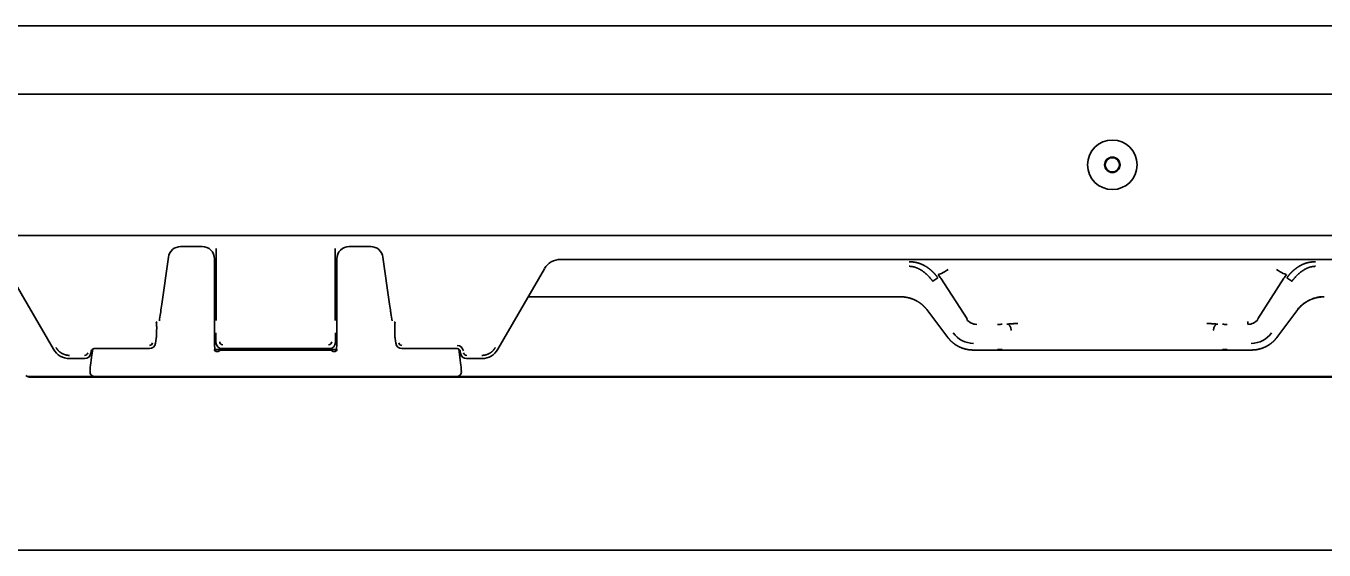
# Model space of a CAD drawing. Header units: inches. Extents: x 90 to 4162, y -443 to 3471.
# Drawn here: x 2450.6 to 2660, y 179.1 to 263.6 of the extents above; entities that cross this region are included whole.
import ezdxf

# ---------------------------------------------------------------- set-up
doc = ezdxf.new("R2010")
doc.units = ezdxf.units.IN
doc.layers.add('1', color=7, linetype='Continuous', true_color=0xffffff)
doc.layers.add('4', color=7, linetype='Continuous', true_color=0xffffff)

msp = doc.modelspace()

# ---------------------------------------------------------------- linework, layer by layer
at = {"layer": '1', "color": 7, "linetype": 'Continuous', "lineweight": 35}
for p, q in [((3000.55, 263.63), (2311.89, 263.63)), ((2947.14, 252.62), (2311.89, 252.62)), ((2365.17, 229.81), (2947.21, 229.81)), ((2473.59, 226.31), (2472.52, 218.72)), ((2479.02, 228.03), (2475.57, 228.03)), ((2506.22, 228.03), (2502.76, 228.03)), ((2509.26, 218.72), (2508.19, 226.31)), ((2481.01, 226.04), (2481.01, 224.9)), ((2481.01, 224.9), (2481.01, 223.22)), ((2500.77, 224.9), (2500.77, 226.04)), ((2500.77, 223.22), (2500.77, 224.9)), ((2481.01, 223.22), (2481.01, 218.72)), ((2500.77, 218.72), (2500.77, 223.22)), ((2472.12, 216.04), (2472.16, 216.32)), ((2481.04, 212.41), (2481.04, 216.32)), ((2500.74, 212.41), (2500.74, 216.32)), ((2509.66, 216.04), (2509.62, 216.32)), ((2486.89, 211.56), (2486.89, 211.5)), ((2494.89, 211.5), (2494.89, 211.56)), ((2461.37, 211.5), (2461.18, 210.16)), ((2461.18, 210.16), (2461.18, 210.16)), ((2481.04, 211.43), (2481.23, 211.43)), ((2481.04, 211.37), (2481.04, 211.43)), ((2481.73, 211.42), (2481.87, 211.37)), ((2481.73, 211.14), (2481.87, 211.27)), ((2482.37, 211.36), (2483.39, 211.36)), ((2499.42, 211.3), (2482.37, 211.3)), ((2487.39, 211.36), (2494.39, 211.36)), ((2498.39, 211.36), (2499.42, 211.36)), ((2499.92, 211.37), (2500.05, 211.42)), ((2499.92, 211.27), (2500.05, 211.14)), ((2500.55, 211.43), (2500.74, 211.43)), ((2500.74, 211.37), (2500.74, 211.43)), ((2520.6, 210.16), (2520.42, 211.5)), ((2450.81, 207.06), (2800.98, 207.06)), ((2451.31, 206.93), (2800.48, 206.93)), ((2462.34, 207.06), (2461.68, 207.06)), ((2466.63, 207.06), (2462.34, 207.06)), ((2515.15, 207.06), (2466.63, 207.06)), ((2492.44, 207.06), (2492.44, 207.06)), ((2519.44, 207.06), (2515.15, 207.06)), ((2520.1, 207.06), (2519.44, 207.06)), ((2802.84, 179.06), (2448.94, 179.06))]:
    msp.add_line(p, q, dxfattribs=at)
for radius in [4, 1.25, 1.15]:
    msp.add_circle((2625.89, 241.22), radius, dxfattribs=at)
msp.add_arc((2451.31, 207.93), 1, 225, 270, dxfattribs=at)
for centre, major_axis, ratio, start_param, end_param in [((2475.57, 226.03), (1.32, -1.51), 0.997598, 2.427198, 3.855987), ((2479.01, 226.03), (-1.42, -1.42), 0.997265, 2.357564, 3.925621), ((2502.77, 226.03), (-1.42, 1.42), 0.997265, 5.499157, 7.067214), ((2506.21, 226.03), (1.32, 1.51), 0.997598, 5.568791, 6.99758), ((2472.36, 218.72), (0.42, 3), 0.051895, 4.308564, 4.719702), ((2481.17, 218.72), (0, 3), 0.052408, 1.570796, 1.981934), ((2500.61, 218.72), (0, 3), 0.052408, 4.301251, 4.712389), ((2509.42, 218.72), (-0.42, 3), 0.051895, 1.563483, 1.974621), ((2472.32, 216.32), (0.42, 3), 0.051895, 1.166972, 1.57811), ((2480.88, 216.32), (0, 3), 0.052408, 4.712389, 5.123527), ((2500.9, 216.32), (0, 3), 0.052408, 1.159658, 1.570796), ((2509.47, 216.32), (-0.42, 3), 0.051895, 4.705076, 5.116214), ((2481.09, 212.41), (0, 1), 0.052408, 1.570796, 3.124139), ((2483.39, 212.36), (0.447, -0.895), 0.99981, 5.819644, 6.453939), ((2487.39, 212.36), (0.447, 0.895), 0.99981, 2.970839, 3.605134), ((2494.39, 212.36), (-0.447, 0.895), 0.99981, 2.678052, 3.312346), ((2498.39, 212.36), (0.447, 0.895), 0.99981, 2.970839, 3.605134), ((2500.69, 212.41), (0, 1), 0.052408, 3.159046, 4.712389), ((2461.26, 210.16), (0.32, 2.25), 0.03458, 1.575662, 3.146458), ((2481.29, 211.37), (0.177, 0.177), 0.997265, 2.357564, 3.693517), ((2481.23, 211.42), (0.5, 0), 0.017455, 0.05236, 1.570796), ((2481.23, 211.14), (0.5, 0), 0.052408, 4.828132, 6.230825), ((2482.37, 211.37), (0.5, 0), 0.017455, 3.193953, 4.712389), ((2482.37, 211.27), (0.5, 0), 0.052408, 1.570796, 3.089233), ((2499.42, 211.37), (0.5, 0), 0.017455, 4.712389, 6.230825), ((2499.42, 211.27), (0.5, 0), 0.052408, 0.05236, 1.570796), ((2500.55, 211.42), (0.5, 0), 0.017455, 1.570796, 3.089233), ((2500.55, 211.14), (0.5, 0), 0.052408, 3.193953, 4.596646), ((2500.49, 211.37), (0.177, -0.177), 0.997265, 5.731261, 7.067214), ((2520.52, 210.16), (-0.32, 2.25), 0.03458, 3.136727, 4.707523), ((2461.68, 207.81), (0, -0.75), 0.999379, 4.572848, 6.283185), ((2520.1, 207.81), (0, -0.75), 0.999379, 0, 1.710337)]:
    msp.add_ellipse(centre, major_axis=major_axis, ratio=ratio, start_param=start_param, end_param=end_param, dxfattribs=at)
for points in [[(2481.23, 211.12), (2481.25, 211.12), (2481.27, 211.12), (2481.29, 211.12)], [(2500.49, 211.12), (2500.51, 211.12), (2500.53, 211.12), (2500.55, 211.12)]]:
    msp.add_open_spline(points, degree=3, dxfattribs=at)
for points, knots in [([(2461.03, 207.45), (2461.04, 207.43), (2461.09, 207.34), (2461.23, 207.2), (2461.45, 207.08), (2461.61, 207.06), (2461.68, 207.06)], [0, 0, 0, 0, 0.092458, 0.389148, 0.725423, 1, 1, 1, 1]), ([(2520.1, 207.06), (2520.19, 207.06), (2520.36, 207.09), (2520.57, 207.21), (2520.7, 207.34), (2520.74, 207.42), (2520.75, 207.44)], [0, 0, 0, 0, 0.346122, 0.655529, 0.90949, 1, 1, 1, 1])]:
    msp.add_open_spline(points, degree=3, knots=knots, dxfattribs=at)
at = {"layer": '4', "color": 7, "linetype": 'Continuous', "lineweight": 35}
for p, q in [((2481.28, 227.7), (2481.28, 216.11)), ((2500.51, 216.11), (2500.51, 227.7)), ((2455.03, 211.46), (2447.52, 224.46)), ((2534.26, 224.46), (2526.76, 211.46)), ((2714.92, 225.96), (2536.86, 225.96)), ((2597.73, 222.99), (2596.91, 222.42)), ((2602.44, 216.34), (2598.21, 222.92)), ((2653.58, 222.92), (2649.34, 216.34)), ((2654.06, 222.99), (2654.87, 222.42)), ((2531.64, 219.91), (2591.74, 219.91)), ((2595.9, 217.92), (2595.94, 217.86)), ((2595.94, 217.86), (2599.36, 213.35)), ((2652.43, 213.35), (2655.84, 217.86)), ((2655.84, 217.86), (2655.88, 217.92)), ((2481.24, 213.71), (2481.24, 212.56)), ((2500.54, 212.56), (2500.54, 213.71)), ((2461.61, 211.56), (2470.52, 211.56)), ((2471.66, 213.57), (2471.5, 212.43)), ((2471.51, 212.42), (2471.67, 213.53)), ((2482.24, 211.56), (2499.54, 211.56)), ((2510.27, 212.42), (2510.11, 213.53)), ((2510.28, 212.43), (2510.12, 213.57)), ((2520.18, 211.56), (2511.26, 211.56)), ((2599.31, 213.41), (2599.36, 213.35)), ((2652.43, 213.35), (2652.47, 213.41)), ((2460.08, 209.96), (2457.62, 209.96)), ((2461.07, 210.82), (2461.11, 211.13)), ((2520.67, 211.13), (2520.72, 210.82)), ((2524.16, 209.96), (2521.7, 209.96)), ((2603.44, 211.33), (2648.35, 211.33))]:
    msp.add_line(p, q, dxfattribs=at)
for centre, start, end in [((2604.01, 217.44), 215, 270), ((2647.77, 217.44), 270, 325)]:
    msp.add_arc(centre, 1.97, start, end, dxfattribs=at)
for centre, major_axis, ratio, start_param, end_param in [((2536.86, 222.96), (1.5, -2.6), 0.999188, 2.618346, 3.66484), ((2599.42, 224.69), (-1.64, -1.14), 0.14345, 0.035272, 1.471755), ((2652.36, 224.69), (1.64, -1.14), 0.14345, 4.81143, 6.247914), ((2597.62, 223.72), (-0.701, 1), 0.028594, 3.76505, 4.517813), ((2654.16, 223.72), (0.701, 1), 0.028594, 1.765373, 2.518135), ((2471.76, 215.75), (0.415, 0.28), 0.20114, 1.435939, 1.790561), ((2510.02, 215.75), (-0.415, 0.28), 0.20114, 4.492624, 4.847247), ((2647.73, 217.52), (0.04, -2), 0.027445, 5.639402, 6.246413), ((2480.99, 213.71), (-0.177, -0.177), 0.998783, 2.356803, 3.725721), ((2481.24, 214.21), (0, 0.5), 0.034921, 3.176499, 4.469589), ((2500.54, 214.21), (0, 0.5), 0.034921, 1.813597, 3.106686), ((2500.79, 213.71), (0.177, -0.177), 0.998783, 2.557464, 3.926382), ((2603.48, 216.41), (-1.85, -3.55), 0.999226, 5.803537, 6.762834), ((2607.35, 215.51), (1, 0), 0.034921, 4.712389, 5.585054), ((2608.85, 214.52), (-0.036, 0.999), 0.722086, 4.686058, 6.232717), ((2610.66, 214.46), (1.5, 0), 0.058201, 2.377941, 2.443461), ((2642.93, 214.52), (0.036, 0.999), 0.722086, 0.050469, 1.597127), ((2641.12, 214.46), (-1.5, 0), 0.058201, 3.839725, 3.905244), ((2644.43, 215.51), (1, 0), 0.034921, 3.839724, 4.712389), ((2648.3, 216.41), (1.85, -3.55), 0.999226, 5.803537, 6.762834), ((2461.61, 211.06), (0.171, -0.47), 0.99931, 2.792529, 4.223191), ((2470.51, 212.57), (-0.328, 0.378), 0.998931, 2.426537, 3.856648), ((2470.52, 212.56), (-0.657, 0.756), 0.998931, 2.426537, 3.856648), ((2482.24, 212.56), (0.708, 0.708), 0.998783, 2.356803, 3.926382), ((2482.36, 212.67), (0.354, 0.354), 0.998783, 2.356803, 3.926382), ((2499.43, 212.67), (-0.354, 0.354), 0.998783, 2.356803, 3.926382), ((2499.54, 212.56), (0.708, -0.708), 0.998783, 5.498396, 7.067974), ((2511.26, 212.56), (0.657, 0.756), 0.998931, 2.426537, 3.856648), ((2511.27, 212.57), (0.328, 0.378), 0.998931, 2.426537, 3.856648), ((2520.18, 211.07), (0.342, 0.94), 0.99931, 5.201587, 6.632249), ((2520.18, 211.06), (0.171, 0.47), 0.99931, 5.201587, 6.632249), ((2457.62, 212.96), (1.5, 2.6), 0.999188, 2.618346, 3.66484), ((2460.07, 210.97), (0.171, -0.47), 0.99931, 5.934122, 7.364783), ((2460.08, 210.96), (0.342, -0.94), 0.99931, 5.934122, 7.364783), ((2521.71, 210.96), (0.342, 0.94), 0.99931, 2.059994, 3.490656), ((2521.71, 210.97), (0.171, 0.47), 0.99931, 2.059994, 3.490656), ((2524.16, 212.96), (1.5, -2.6), 0.999188, 5.759938, 6.806432), ((2607.35, 211.37), (1, 0), 0.034921, 0.698132, 1.570796), ((2644.43, 211.37), (1, 0), 0.034921, 1.570796, 2.443461)]:
    msp.add_ellipse(centre, major_axis=major_axis, ratio=ratio, start_param=start_param, end_param=end_param, dxfattribs=at)
for points, knots in [([(2593.13, 225.55), (2593.14, 225.55), (2593.16, 225.55), (2593.18, 225.55), (2593.21, 225.55), (2593.24, 225.55), (2593.27, 225.55), (2593.3, 225.55), (2593.33, 225.55), (2593.36, 225.56), (2593.39, 225.56), (2593.42, 225.55), (2593.45, 225.55), (2593.48, 225.55), (2593.51, 225.55), (2593.54, 225.55), (2593.57, 225.55), (2593.61, 225.55), (2593.64, 225.55), (2593.67, 225.54), (2593.7, 225.54), (2593.73, 225.54), (2593.76, 225.54), (2593.79, 225.53), (2593.83, 225.53), (2593.86, 225.52), (2593.89, 225.52), (2593.92, 225.52), (2593.95, 225.51), (2593.99, 225.51), (2594.02, 225.5), (2594.05, 225.5), (2594.08, 225.49), (2594.12, 225.48), (2594.15, 225.48), (2594.18, 225.47), (2594.22, 225.46), (2594.25, 225.46), (2594.28, 225.45), (2594.32, 225.44), (2594.35, 225.43), (2594.38, 225.42), (2594.42, 225.42), (2594.45, 225.41), (2594.48, 225.4), (2594.52, 225.39), (2594.55, 225.38), (2594.58, 225.37), (2594.62, 225.36), (2594.65, 225.35), (2594.69, 225.34), (2594.72, 225.33), (2594.76, 225.31), (2594.79, 225.3), (2594.82, 225.29), (2594.86, 225.28), (2594.89, 225.26), (2594.93, 225.25), (2594.96, 225.24), (2595, 225.22), (2595.03, 225.21), (2595.07, 225.19), (2595.1, 225.18), (2595.14, 225.16), (2595.17, 225.15), (2595.21, 225.13), (2595.24, 225.12), (2595.28, 225.1), (2595.31, 225.08), (2595.35, 225.07), (2595.38, 225.05), (2595.42, 225.03), (2595.45, 225.01), (2595.49, 225), (2595.52, 224.98), (2595.56, 224.96), (2595.59, 224.94), (2595.63, 224.92), (2595.67, 224.89), (2595.71, 224.87), (2595.75, 224.85), (2595.79, 224.82), (2595.84, 224.8), (2595.88, 224.77), (2595.92, 224.74), (2595.96, 224.72), (2596.01, 224.69), (2596.05, 224.66), (2596.09, 224.63), (2596.14, 224.59), (2596.18, 224.56), (2596.23, 224.53), (2596.28, 224.5), (2596.32, 224.46), (2596.37, 224.42), (2596.41, 224.39), (2596.46, 224.35), (2596.51, 224.31), (2596.56, 224.27), (2596.6, 224.23), (2596.65, 224.19), (2596.7, 224.15), (2596.75, 224.1), (2596.8, 224.06), (2596.85, 224.01), (2596.9, 223.96), (2596.95, 223.92), (2596.99, 223.87), (2597.04, 223.82), (2597.09, 223.77), (2597.14, 223.71), (2597.19, 223.66), (2597.24, 223.61), (2597.29, 223.55), (2597.34, 223.49), (2597.39, 223.43), (2597.44, 223.38), (2597.49, 223.31), (2597.53, 223.25), (2597.58, 223.19), (2597.63, 223.13), (2597.68, 223.06), (2597.71, 223.02), (2597.73, 222.99)], [0, 0, 0, 0, 0.005255, 0.010533, 0.015836, 0.021162, 0.026513, 0.031888, 0.037287, 0.042711, 0.04816, 0.053634, 0.059133, 0.064657, 0.070206, 0.075781, 0.081381, 0.087008, 0.09266, 0.098337, 0.104041, 0.109772, 0.115528, 0.121311, 0.127121, 0.132957, 0.13882, 0.14471, 0.150627, 0.156571, 0.162543, 0.168542, 0.174568, 0.180622, 0.186703, 0.192812, 0.198949, 0.205114, 0.211307, 0.217529, 0.223778, 0.230056, 0.236362, 0.242697, 0.24906, 0.255452, 0.261873, 0.268323, 0.274802, 0.28131, 0.287846, 0.294413, 0.301008, 0.307633, 0.314287, 0.320971, 0.327684, 0.334427, 0.3412, 0.348002, 0.354834, 0.361697, 0.368589, 0.375512, 0.382464, 0.389447, 0.396461, 0.403504, 0.410578, 0.417683, 0.424818, 0.431984, 0.43918, 0.446407, 0.453665, 0.460954, 0.468274, 0.476439, 0.484753, 0.493217, 0.501832, 0.510596, 0.519511, 0.528576, 0.537792, 0.547158, 0.556674, 0.566341, 0.576159, 0.586128, 0.596247, 0.606518, 0.616939, 0.627511, 0.638235, 0.649109, 0.660135, 0.671312, 0.68264, 0.69412, 0.705751, 0.717533, 0.729467, 0.741553, 0.753789, 0.766178, 0.778718, 0.79141, 0.804253, 0.817248, 0.830395, 0.843693, 0.857144, 0.870746, 0.8845, 0.898405, 0.912463, 0.926673, 0.941034, 0.955548, 0.970213, 0.985031, 1, 1, 1, 1]), ([(2654.06, 222.99), (2654.06, 223), (2654.08, 223.03), (2654.1, 223.06), (2654.12, 223.09), (2654.15, 223.12), (2654.17, 223.15), (2654.19, 223.18), (2654.22, 223.21), (2654.24, 223.24), (2654.26, 223.27), (2654.29, 223.3), (2654.31, 223.33), (2654.33, 223.36), (2654.36, 223.39), (2654.38, 223.42), (2654.4, 223.45), (2654.43, 223.47), (2654.45, 223.5), (2654.47, 223.53), (2654.5, 223.56), (2654.52, 223.58), (2654.54, 223.61), (2654.57, 223.64), (2654.59, 223.66), (2654.62, 223.69), (2654.64, 223.71), (2654.66, 223.74), (2654.69, 223.76), (2654.71, 223.79), (2654.73, 223.81), (2654.76, 223.84), (2654.78, 223.86), (2654.8, 223.88), (2654.83, 223.91), (2654.85, 223.93), (2654.87, 223.95), (2654.9, 223.98), (2654.92, 224), (2654.94, 224.02), (2654.97, 224.04), (2654.99, 224.06), (2655.01, 224.09), (2655.04, 224.11), (2655.06, 224.13), (2655.08, 224.15), (2655.11, 224.17), (2655.13, 224.19), (2655.15, 224.21), (2655.18, 224.23), (2655.2, 224.25), (2655.22, 224.27), (2655.25, 224.29), (2655.27, 224.31), (2655.29, 224.33), (2655.31, 224.34), (2655.34, 224.36), (2655.36, 224.38), (2655.38, 224.4), (2655.4, 224.42), (2655.43, 224.43), (2655.45, 224.45), (2655.47, 224.47), (2655.49, 224.48), (2655.52, 224.5), (2655.54, 224.52), (2655.56, 224.53), (2655.58, 224.55), (2655.6, 224.57), (2655.62, 224.58), (2655.65, 224.6), (2655.67, 224.61), (2655.69, 224.63), (2655.71, 224.64), (2655.73, 224.66), (2655.75, 224.67), (2655.77, 224.68), (2655.79, 224.7), (2655.81, 224.71), (2655.84, 224.73), (2655.86, 224.74), (2655.88, 224.75), (2655.9, 224.77), (2655.92, 224.78), (2655.94, 224.79), (2655.96, 224.8), (2655.98, 224.82), (2656, 224.83), (2656.02, 224.84), (2656.04, 224.85), (2656.06, 224.86), (2656.08, 224.87), (2656.09, 224.89), (2656.11, 224.9), (2656.13, 224.91), (2656.15, 224.92), (2656.17, 224.93), (2656.21, 224.95), (2656.26, 224.98), (2656.32, 225.01), (2656.39, 225.04), (2656.45, 225.08), (2656.52, 225.11), (2656.58, 225.14), (2656.65, 225.17), (2656.71, 225.19), (2656.78, 225.22), (2656.85, 225.25), (2656.91, 225.27), (2656.97, 225.3), (2657.04, 225.32), (2657.1, 225.34), (2657.17, 225.36), (2657.23, 225.38), (2657.29, 225.4), (2657.36, 225.41), (2657.42, 225.43), (2657.48, 225.45), (2657.55, 225.46), (2657.61, 225.47), (2657.67, 225.48), (2657.73, 225.5), (2657.79, 225.51), (2657.85, 225.51), (2657.91, 225.52), (2657.97, 225.53), (2658.03, 225.54), (2658.09, 225.54), (2658.15, 225.55), (2658.21, 225.55), (2658.26, 225.55), (2658.32, 225.55), (2658.38, 225.56), (2658.44, 225.56), (2658.49, 225.55), (2658.55, 225.55), (2658.6, 225.55), (2658.64, 225.55), (2658.66, 225.55)], [0, 0, 0, 0, 0.00719, 0.014346, 0.021467, 0.028553, 0.035603, 0.04262, 0.049601, 0.056547, 0.063459, 0.070335, 0.077177, 0.083984, 0.090756, 0.097493, 0.104196, 0.110863, 0.117496, 0.124094, 0.130657, 0.137185, 0.143678, 0.150137, 0.156561, 0.16295, 0.169304, 0.175623, 0.181907, 0.188157, 0.194372, 0.200552, 0.206697, 0.212808, 0.218883, 0.224924, 0.23093, 0.236902, 0.242838, 0.24874, 0.254607, 0.260439, 0.266237, 0.272, 0.277728, 0.283421, 0.289079, 0.294703, 0.300292, 0.305846, 0.311366, 0.316851, 0.322301, 0.327716, 0.333097, 0.338443, 0.343754, 0.349031, 0.354273, 0.35948, 0.364653, 0.369791, 0.374894, 0.379963, 0.384997, 0.389996, 0.394961, 0.399891, 0.404786, 0.409647, 0.414473, 0.419265, 0.424022, 0.428744, 0.433432, 0.438085, 0.442704, 0.447288, 0.451838, 0.456353, 0.460833, 0.465279, 0.469691, 0.474068, 0.47841, 0.482718, 0.486992, 0.491231, 0.495435, 0.499606, 0.503741, 0.507843, 0.511909, 0.515942, 0.51994, 0.523904, 0.527833, 0.531728, 0.545426, 0.559015, 0.572496, 0.585869, 0.599135, 0.612294, 0.625347, 0.638294, 0.651136, 0.663872, 0.676504, 0.689031, 0.701456, 0.713777, 0.725995, 0.738112, 0.750127, 0.762041, 0.773855, 0.78557, 0.797185, 0.808702, 0.820121, 0.831443, 0.842669, 0.853799, 0.864833, 0.875774, 0.886621, 0.897375, 0.908037, 0.918608, 0.929089, 0.93948, 0.949783, 0.959998, 0.970126, 0.980169, 0.990126, 1, 1, 1, 1]), ([(2655.8, 217.92), (2655.98, 218.14), (2656.46, 218.64), (2657.4, 219.3), (2658.47, 219.73), (2659.37, 219.91), (2659.82, 219.94), (2660.05, 219.94)], [0, 0, 0, 0, 0.234884, 0.525858, 0.775604, 0.889527, 1, 1, 1, 1]), ([(2591.74, 219.92), (2591.74, 219.92), (2591.76, 219.92), (2591.78, 219.92), (2591.81, 219.92), (2591.83, 219.92), (2591.86, 219.91), (2591.88, 219.91), (2591.91, 219.91), (2591.93, 219.91), (2591.96, 219.91), (2591.98, 219.91), (2592.01, 219.91), (2592.03, 219.91), (2592.05, 219.91), (2592.08, 219.9), (2592.1, 219.9), (2592.13, 219.9), (2592.15, 219.9), (2592.18, 219.9), (2592.2, 219.9), (2592.23, 219.89), (2592.25, 219.89), (2592.28, 219.89), (2592.3, 219.89), (2592.33, 219.88), (2592.35, 219.88), (2592.37, 219.88), (2592.4, 219.87), (2592.42, 219.87), (2592.45, 219.87), (2592.47, 219.86), (2592.5, 219.86), (2592.52, 219.86), (2592.55, 219.85), (2592.57, 219.85), (2592.6, 219.85), (2592.62, 219.84), (2592.65, 219.84), (2592.67, 219.83), (2592.69, 219.83), (2592.72, 219.82), (2592.74, 219.82), (2592.77, 219.82), (2592.79, 219.81), (2592.82, 219.81), (2592.84, 219.8), (2592.87, 219.8), (2592.89, 219.79), (2592.92, 219.78), (2592.94, 219.78), (2592.96, 219.77), (2592.99, 219.77), (2593.01, 219.76), (2593.04, 219.76), (2593.06, 219.75), (2593.09, 219.74), (2593.11, 219.74), (2593.14, 219.73), (2593.16, 219.72), (2593.18, 219.72), (2593.21, 219.71), (2593.23, 219.7), (2593.26, 219.7), (2593.28, 219.69), (2593.3, 219.68), (2593.33, 219.67), (2593.35, 219.67), (2593.38, 219.66), (2593.4, 219.65), (2593.43, 219.64), (2593.45, 219.64), (2593.47, 219.63), (2593.5, 219.62), (2593.52, 219.61), (2593.54, 219.6), (2593.57, 219.59), (2593.59, 219.58), (2593.62, 219.58), (2593.64, 219.57), (2593.66, 219.56), (2593.69, 219.55), (2593.71, 219.54), (2593.73, 219.53), (2593.76, 219.52), (2593.78, 219.51), (2593.81, 219.5), (2593.83, 219.49), (2593.85, 219.48), (2593.88, 219.47), (2593.9, 219.46), (2593.92, 219.45), (2593.95, 219.44), (2593.97, 219.43), (2593.99, 219.42), (2594.02, 219.41), (2594.04, 219.4), (2594.07, 219.38), (2594.11, 219.36), (2594.16, 219.34), (2594.21, 219.31), (2594.26, 219.29), (2594.31, 219.26), (2594.36, 219.23), (2594.41, 219.2), (2594.46, 219.17), (2594.51, 219.15), (2594.56, 219.12), (2594.61, 219.08), (2594.66, 219.05), (2594.7, 219.02), (2594.75, 218.99), (2594.8, 218.96), (2594.85, 218.92), (2594.9, 218.89), (2594.94, 218.85), (2594.99, 218.82), (2595.04, 218.78), (2595.08, 218.74), (2595.13, 218.71), (2595.18, 218.67), (2595.22, 218.63), (2595.27, 218.59), (2595.31, 218.55), (2595.36, 218.51), (2595.4, 218.47), (2595.44, 218.42), (2595.49, 218.38), (2595.53, 218.34), (2595.57, 218.29), (2595.62, 218.25), (2595.66, 218.2), (2595.7, 218.16), (2595.74, 218.11), (2595.78, 218.06), (2595.82, 218.02), (2595.86, 217.97), (2595.88, 217.93), (2595.9, 217.92)], [0, 0, 0, 0, 0.003864, 0.007731, 0.011602, 0.015475, 0.019353, 0.023234, 0.02712, 0.03101, 0.034906, 0.038806, 0.042712, 0.046623, 0.050541, 0.054465, 0.058395, 0.062333, 0.066277, 0.070229, 0.074188, 0.078155, 0.082131, 0.086115, 0.090107, 0.094109, 0.09812, 0.10214, 0.106171, 0.110211, 0.114261, 0.118322, 0.122394, 0.126477, 0.130571, 0.134676, 0.138794, 0.142923, 0.147065, 0.151219, 0.155385, 0.159565, 0.163758, 0.167964, 0.172184, 0.176417, 0.180665, 0.184927, 0.189204, 0.193495, 0.197801, 0.202122, 0.206459, 0.210811, 0.215179, 0.219562, 0.223962, 0.228379, 0.232811, 0.237261, 0.241727, 0.246211, 0.250712, 0.25523, 0.259766, 0.26432, 0.268892, 0.273482, 0.27809, 0.282717, 0.287363, 0.292027, 0.296711, 0.301413, 0.306135, 0.310877, 0.315638, 0.320419, 0.32522, 0.330041, 0.334883, 0.339745, 0.344627, 0.34953, 0.354454, 0.359399, 0.364366, 0.369353, 0.374362, 0.379392, 0.384444, 0.389518, 0.394614, 0.399732, 0.404872, 0.410034, 0.415219, 0.420426, 0.431876, 0.443469, 0.455209, 0.467096, 0.479131, 0.491315, 0.503649, 0.516135, 0.528772, 0.541563, 0.554508, 0.567608, 0.580863, 0.594275, 0.607845, 0.621572, 0.635458, 0.649503, 0.663709, 0.678075, 0.692603, 0.707293, 0.722145, 0.737161, 0.75234, 0.767683, 0.783192, 0.798865, 0.814704, 0.83071, 0.846882, 0.863221, 0.879728, 0.896403, 0.913246, 0.930258, 0.947439, 0.964789, 0.982309, 1, 1, 1, 1]), ([(2655.88, 217.92), (2655.89, 217.93), (2655.91, 217.94), (2655.93, 217.97), (2655.95, 218), (2655.97, 218.02), (2655.99, 218.05), (2656.01, 218.07), (2656.03, 218.1), (2656.05, 218.12), (2656.08, 218.15), (2656.1, 218.17), (2656.12, 218.2), (2656.14, 218.22), (2656.16, 218.25), (2656.19, 218.27), (2656.21, 218.29), (2656.23, 218.32), (2656.25, 218.34), (2656.28, 218.36), (2656.3, 218.39), (2656.32, 218.41), (2656.35, 218.43), (2656.37, 218.45), (2656.39, 218.48), (2656.42, 218.5), (2656.44, 218.52), (2656.46, 218.54), (2656.49, 218.56), (2656.51, 218.59), (2656.54, 218.61), (2656.56, 218.63), (2656.59, 218.65), (2656.61, 218.67), (2656.63, 218.69), (2656.66, 218.71), (2656.68, 218.73), (2656.71, 218.75), (2656.73, 218.77), (2656.76, 218.79), (2656.78, 218.81), (2656.81, 218.83), (2656.83, 218.85), (2656.86, 218.87), (2656.88, 218.88), (2656.91, 218.9), (2656.93, 218.92), (2656.96, 218.94), (2656.99, 218.96), (2657.01, 218.98), (2657.04, 218.99), (2657.06, 219.01), (2657.09, 219.03), (2657.11, 219.04), (2657.14, 219.06), (2657.17, 219.08), (2657.19, 219.09), (2657.22, 219.11), (2657.24, 219.13), (2657.27, 219.14), (2657.3, 219.16), (2657.32, 219.17), (2657.35, 219.19), (2657.38, 219.2), (2657.4, 219.22), (2657.43, 219.23), (2657.45, 219.25), (2657.48, 219.26), (2657.51, 219.28), (2657.53, 219.29), (2657.56, 219.31), (2657.59, 219.32), (2657.61, 219.33), (2657.64, 219.35), (2657.67, 219.36), (2657.69, 219.37), (2657.73, 219.39), (2657.76, 219.41), (2657.8, 219.43), (2657.85, 219.45), (2657.89, 219.46), (2657.93, 219.48), (2657.97, 219.5), (2658.02, 219.52), (2658.06, 219.53), (2658.1, 219.55), (2658.14, 219.57), (2658.19, 219.58), (2658.23, 219.6), (2658.27, 219.62), (2658.32, 219.63), (2658.36, 219.64), (2658.4, 219.66), (2658.45, 219.67), (2658.49, 219.69), (2658.54, 219.7), (2658.58, 219.71), (2658.62, 219.72), (2658.67, 219.74), (2658.71, 219.75), (2658.76, 219.76), (2658.8, 219.77), (2658.84, 219.78), (2658.89, 219.79), (2658.93, 219.8), (2658.98, 219.81), (2659.02, 219.82), (2659.07, 219.83), (2659.11, 219.83), (2659.16, 219.84), (2659.2, 219.85), (2659.24, 219.86), (2659.29, 219.86), (2659.33, 219.87), (2659.38, 219.87), (2659.42, 219.88), (2659.47, 219.88), (2659.51, 219.89), (2659.56, 219.89), (2659.6, 219.9), (2659.65, 219.9), (2659.69, 219.9), (2659.74, 219.91), (2659.78, 219.91), (2659.82, 219.91), (2659.87, 219.91), (2659.91, 219.91), (2659.96, 219.92), (2660, 219.92), (2660.03, 219.92), (2660.05, 219.92)], [0, 0, 0, 0, 0.009454, 0.018859, 0.028216, 0.037525, 0.046785, 0.055998, 0.065162, 0.074278, 0.083346, 0.092366, 0.101338, 0.110263, 0.119139, 0.127968, 0.13675, 0.145483, 0.154169, 0.162808, 0.171399, 0.179943, 0.18844, 0.19689, 0.205292, 0.213647, 0.221956, 0.230217, 0.238432, 0.2466, 0.254721, 0.262796, 0.270824, 0.278806, 0.286741, 0.29463, 0.302473, 0.31027, 0.318021, 0.325726, 0.333385, 0.340999, 0.348567, 0.356089, 0.363566, 0.370998, 0.378385, 0.385726, 0.393023, 0.400274, 0.407481, 0.414643, 0.421761, 0.428834, 0.435863, 0.442848, 0.449789, 0.456686, 0.463539, 0.470348, 0.477114, 0.483837, 0.490516, 0.497152, 0.503745, 0.510296, 0.516804, 0.523269, 0.529692, 0.536073, 0.542412, 0.548709, 0.554965, 0.561179, 0.567351, 0.573483, 0.579574, 0.588988, 0.598328, 0.607596, 0.616792, 0.625916, 0.63497, 0.643953, 0.652868, 0.661715, 0.670494, 0.679207, 0.687854, 0.696437, 0.704956, 0.713412, 0.721807, 0.73014, 0.738414, 0.74663, 0.754787, 0.762889, 0.770934, 0.778926, 0.786864, 0.79475, 0.802586, 0.810372, 0.81811, 0.825801, 0.833446, 0.841047, 0.848605, 0.856121, 0.863597, 0.871034, 0.878434, 0.885798, 0.893127, 0.900424, 0.907689, 0.914924, 0.922131, 0.929311, 0.936466, 0.943597, 0.950707, 0.957796, 0.964867, 0.97192, 0.978959, 0.985984, 0.992997, 1, 1, 1, 1]), ([(2471.66, 214.09), (2471.66, 214.11), (2471.66, 214.15), (2471.67, 214.22), (2471.67, 214.28), (2471.67, 214.34), (2471.68, 214.4), (2471.68, 214.46), (2471.68, 214.52), (2471.68, 214.58), (2471.68, 214.63), (2471.69, 214.69), (2471.69, 214.74), (2471.69, 214.79), (2471.69, 214.84), (2471.69, 214.89), (2471.69, 214.94), (2471.69, 214.99), (2471.69, 215.03), (2471.69, 215.08), (2471.69, 215.12), (2471.68, 215.16), (2471.68, 215.21), (2471.68, 215.25), (2471.68, 215.28), (2471.68, 215.32), (2471.68, 215.36), (2471.67, 215.39), (2471.67, 215.43), (2471.67, 215.46), (2471.66, 215.49), (2471.66, 215.52), (2471.66, 215.55), (2471.65, 215.58), (2471.65, 215.61), (2471.65, 215.64), (2471.64, 215.66), (2471.64, 215.68), (2471.63, 215.71), (2471.63, 215.73), (2471.62, 215.75), (2471.62, 215.76), (2471.62, 215.77)], [0, 0, 0, 0, 0.038636, 0.076568, 0.113795, 0.150318, 0.186137, 0.221252, 0.255664, 0.289372, 0.322377, 0.35468, 0.38628, 0.417177, 0.447373, 0.476868, 0.505662, 0.533755, 0.561147, 0.58784, 0.613834, 0.63913, 0.663727, 0.687628, 0.710831, 0.733339, 0.755152, 0.776272, 0.796698, 0.816433, 0.835478, 0.853834, 0.871502, 0.888486, 0.904786, 0.920405, 0.935346, 0.949611, 0.963205, 0.976131, 0.988394, 1, 1, 1, 1]), ([(2510.17, 215.77), (2510.16, 215.76), (2510.16, 215.75), (2510.16, 215.74), (2510.15, 215.73), (2510.15, 215.71), (2510.15, 215.7), (2510.14, 215.68), (2510.14, 215.66), (2510.14, 215.65), (2510.14, 215.63), (2510.13, 215.61), (2510.13, 215.59), (2510.13, 215.58), (2510.13, 215.56), (2510.12, 215.54), (2510.12, 215.51), (2510.12, 215.49), (2510.12, 215.47), (2510.11, 215.45), (2510.11, 215.43), (2510.11, 215.4), (2510.11, 215.38), (2510.11, 215.35), (2510.1, 215.33), (2510.1, 215.3), (2510.1, 215.28), (2510.1, 215.25), (2510.1, 215.22), (2510.1, 215.19), (2510.1, 215.16), (2510.1, 215.14), (2510.1, 215.11), (2510.09, 215.08), (2510.09, 215.04), (2510.09, 215.01), (2510.09, 214.98), (2510.09, 214.95), (2510.09, 214.92), (2510.09, 214.88), (2510.09, 214.85), (2510.09, 214.81), (2510.09, 214.78), (2510.09, 214.74), (2510.1, 214.7), (2510.1, 214.67), (2510.1, 214.63), (2510.1, 214.59), (2510.1, 214.55), (2510.1, 214.51), (2510.1, 214.47), (2510.1, 214.43), (2510.11, 214.39), (2510.11, 214.35), (2510.11, 214.31), (2510.11, 214.27), (2510.11, 214.22), (2510.12, 214.18), (2510.12, 214.13), (2510.12, 214.1), (2510.12, 214.09)], [0, 0, 0, 0, 0.007934, 0.01618, 0.024739, 0.033614, 0.042806, 0.052317, 0.062147, 0.072298, 0.082771, 0.093567, 0.104687, 0.116132, 0.127901, 0.139997, 0.152419, 0.165168, 0.178245, 0.19165, 0.205384, 0.219446, 0.233838, 0.24856, 0.263612, 0.278994, 0.294707, 0.310751, 0.327126, 0.343832, 0.360871, 0.378241, 0.395944, 0.413979, 0.432346, 0.451046, 0.470079, 0.489445, 0.509145, 0.529177, 0.549543, 0.570243, 0.591277, 0.612644, 0.634345, 0.65638, 0.67875, 0.701453, 0.724491, 0.747864, 0.771571, 0.795613, 0.819989, 0.8447, 0.869746, 0.895127, 0.920842, 0.946893, 0.973279, 1, 1, 1, 1]), ([(2471.66, 213.57), (2471.66, 213.57), (2471.66, 213.57), (2471.66, 213.58), (2471.66, 213.58), (2471.66, 213.59), (2471.66, 213.59), (2471.66, 213.6), (2471.66, 213.61), (2471.66, 213.61), (2471.66, 213.62), (2471.66, 213.63), (2471.66, 213.64), (2471.66, 213.64), (2471.66, 213.65), (2471.66, 213.66), (2471.66, 213.67), (2471.66, 213.68), (2471.66, 213.69), (2471.66, 213.7), (2471.66, 213.71), (2471.66, 213.72), (2471.66, 213.73), (2471.66, 213.74), (2471.66, 213.75), (2471.66, 213.76), (2471.66, 213.77), (2471.66, 213.78), (2471.66, 213.79), (2471.66, 213.81), (2471.66, 213.83), (2471.66, 213.86), (2471.66, 213.89), (2471.66, 213.92), (2471.66, 213.96), (2471.66, 213.99), (2471.66, 214.02), (2471.66, 214.06), (2471.66, 214.08), (2471.66, 214.09)], [0, 0, 0, 0, 0.015129, 0.030383, 0.045772, 0.061308, 0.076999, 0.092858, 0.108893, 0.125115, 0.141532, 0.158153, 0.174988, 0.192043, 0.209327, 0.226848, 0.244613, 0.26263, 0.280903, 0.299441, 0.31825, 0.337334, 0.356701, 0.376355, 0.396301, 0.416545, 0.437092, 0.457945, 0.479109, 0.500588, 0.553969, 0.607745, 0.661975, 0.716715, 0.772024, 0.827955, 0.884561, 0.941893, 1, 1, 1, 1]), ([(2510.12, 214.09), (2510.12, 214.08), (2510.12, 214.07), (2510.12, 214.05), (2510.12, 214.04), (2510.12, 214.02), (2510.13, 214), (2510.13, 213.98), (2510.13, 213.97), (2510.13, 213.95), (2510.13, 213.93), (2510.13, 213.92), (2510.13, 213.9), (2510.13, 213.88), (2510.13, 213.87), (2510.13, 213.85), (2510.12, 213.83), (2510.12, 213.82), (2510.12, 213.8), (2510.12, 213.78), (2510.12, 213.76), (2510.12, 213.74), (2510.12, 213.72), (2510.12, 213.7), (2510.12, 213.68), (2510.12, 213.67), (2510.12, 213.65), (2510.12, 213.64), (2510.12, 213.62), (2510.12, 213.61), (2510.12, 213.6), (2510.12, 213.59), (2510.12, 213.58), (2510.12, 213.57), (2510.12, 213.57)], [0, 0, 0, 0, 0.030877, 0.06153, 0.091965, 0.122189, 0.15221, 0.182035, 0.211672, 0.241129, 0.270414, 0.299535, 0.3285, 0.357317, 0.385995, 0.414543, 0.442969, 0.471282, 0.499492, 0.539323, 0.578069, 0.615758, 0.652422, 0.688093, 0.72281, 0.756611, 0.789539, 0.821641, 0.852968, 0.883574, 0.913516, 0.942856, 0.971661, 1, 1, 1, 1]), ([(2608.85, 215.52), (2608.86, 215.52), (2608.87, 215.52), (2608.89, 215.52), (2608.91, 215.52), (2608.93, 215.52), (2608.95, 215.52), (2608.97, 215.52), (2608.99, 215.52), (2609.01, 215.53), (2609.03, 215.53), (2609.05, 215.53), (2609.07, 215.53), (2609.09, 215.53), (2609.11, 215.53), (2609.13, 215.53), (2609.15, 215.53), (2609.17, 215.53), (2609.19, 215.54), (2609.21, 215.54), (2609.23, 215.54), (2609.25, 215.54), (2609.28, 215.54), (2609.3, 215.54), (2609.32, 215.54), (2609.34, 215.55), (2609.36, 215.55), (2609.39, 215.55), (2609.41, 215.55), (2609.43, 215.55), (2609.45, 215.55), (2609.48, 215.56), (2609.5, 215.56), (2609.52, 215.56), (2609.55, 215.56), (2609.57, 215.56), (2609.6, 215.56), (2609.62, 215.57), (2609.64, 215.57), (2609.67, 215.57), (2609.69, 215.57), (2609.73, 215.57), (2609.77, 215.58), (2609.83, 215.58), (2609.89, 215.58), (2609.95, 215.59), (2610, 215.59), (2610.06, 215.59), (2610.12, 215.59), (2610.18, 215.6), (2610.24, 215.6), (2610.3, 215.6), (2610.36, 215.6), (2610.42, 215.6), (2610.48, 215.6), (2610.54, 215.6), (2610.6, 215.61), (2610.64, 215.61), (2610.66, 215.61)], [0, 0, 0, 0, 0.011809, 0.023641, 0.035496, 0.047376, 0.059281, 0.071214, 0.083174, 0.095162, 0.107181, 0.11923, 0.13131, 0.143423, 0.15557, 0.167752, 0.179968, 0.192222, 0.204512, 0.216841, 0.229209, 0.241617, 0.254066, 0.266556, 0.27909, 0.291667, 0.304288, 0.316955, 0.329668, 0.342428, 0.355235, 0.368091, 0.380996, 0.393952, 0.406959, 0.420017, 0.433128, 0.446292, 0.45951, 0.472782, 0.48611, 0.499495, 0.530575, 0.561639, 0.592696, 0.623755, 0.654827, 0.685919, 0.717042, 0.748203, 0.779414, 0.810681, 0.842016, 0.873426, 0.904921, 0.936509, 0.968199, 1, 1, 1, 1]), ([(2641.12, 215.61), (2641.13, 215.61), (2641.15, 215.61), (2641.19, 215.61), (2641.22, 215.61), (2641.25, 215.6), (2641.28, 215.6), (2641.31, 215.6), (2641.34, 215.6), (2641.37, 215.6), (2641.4, 215.6), (2641.44, 215.6), (2641.47, 215.6), (2641.5, 215.6), (2641.53, 215.6), (2641.56, 215.6), (2641.59, 215.6), (2641.62, 215.6), (2641.65, 215.6), (2641.68, 215.59), (2641.7, 215.59), (2641.73, 215.59), (2641.76, 215.59), (2641.79, 215.59), (2641.82, 215.59), (2641.85, 215.59), (2641.88, 215.58), (2641.91, 215.58), (2641.93, 215.58), (2641.96, 215.58), (2641.99, 215.58), (2642.02, 215.58), (2642.05, 215.57), (2642.07, 215.57), (2642.1, 215.57), (2642.13, 215.57), (2642.16, 215.57), (2642.18, 215.57), (2642.21, 215.56), (2642.24, 215.56), (2642.26, 215.56), (2642.29, 215.56), (2642.32, 215.56), (2642.34, 215.55), (2642.37, 215.55), (2642.39, 215.55), (2642.42, 215.55), (2642.45, 215.55), (2642.47, 215.54), (2642.5, 215.54), (2642.52, 215.54), (2642.55, 215.54), (2642.57, 215.54), (2642.6, 215.54), (2642.62, 215.53), (2642.65, 215.53), (2642.67, 215.53), (2642.69, 215.53), (2642.72, 215.53), (2642.74, 215.53), (2642.77, 215.53), (2642.79, 215.52), (2642.81, 215.52), (2642.84, 215.52), (2642.86, 215.52), (2642.88, 215.52), (2642.91, 215.52), (2642.92, 215.52), (2642.93, 215.52)], [0, 0, 0, 0, 0.016714, 0.033356, 0.049926, 0.066425, 0.082854, 0.099215, 0.115509, 0.131735, 0.147897, 0.163993, 0.180026, 0.195997, 0.211906, 0.227756, 0.243546, 0.259278, 0.274953, 0.290573, 0.306138, 0.321649, 0.337109, 0.352517, 0.367876, 0.383186, 0.398449, 0.413666, 0.428838, 0.443966, 0.459052, 0.474098, 0.489103, 0.50407, 0.519, 0.533894, 0.548754, 0.563581, 0.578376, 0.593141, 0.607877, 0.622586, 0.637268, 0.651925, 0.666559, 0.681172, 0.695763, 0.710336, 0.72489, 0.739429, 0.753953, 0.768463, 0.782962, 0.797449, 0.811928, 0.8264, 0.840865, 0.855326, 0.869783, 0.884239, 0.898695, 0.913152, 0.927611, 0.942075, 0.956544, 0.97102, 0.985505, 1, 1, 1, 1]), ([(2599.31, 213.41), (2599.32, 213.4), (2599.33, 213.38), (2599.35, 213.35), (2599.38, 213.32), (2599.4, 213.29), (2599.42, 213.27), (2599.44, 213.24), (2599.46, 213.21), (2599.49, 213.18), (2599.51, 213.16), (2599.53, 213.13), (2599.55, 213.1), (2599.58, 213.08), (2599.6, 213.05), (2599.62, 213.03), (2599.65, 213), (2599.67, 212.97), (2599.69, 212.95), (2599.72, 212.92), (2599.74, 212.9), (2599.76, 212.87), (2599.79, 212.85), (2599.81, 212.82), (2599.84, 212.8), (2599.86, 212.78), (2599.89, 212.75), (2599.91, 212.73), (2599.94, 212.7), (2599.96, 212.68), (2599.99, 212.66), (2600.01, 212.63), (2600.04, 212.61), (2600.07, 212.59), (2600.09, 212.57), (2600.12, 212.54), (2600.14, 212.52), (2600.17, 212.5), (2600.2, 212.48), (2600.22, 212.46), (2600.25, 212.44), (2600.28, 212.42), (2600.3, 212.39), (2600.33, 212.37), (2600.36, 212.35), (2600.39, 212.33), (2600.41, 212.31), (2600.44, 212.29), (2600.47, 212.27), (2600.5, 212.25), (2600.52, 212.24), (2600.55, 212.22), (2600.58, 212.2), (2600.61, 212.18), (2600.63, 212.16), (2600.66, 212.14), (2600.69, 212.12), (2600.72, 212.11), (2600.75, 212.09), (2600.78, 212.07), (2600.81, 212.05), (2600.83, 212.04), (2600.86, 212.02), (2600.89, 212), (2600.92, 211.99), (2600.95, 211.97), (2600.98, 211.96), (2601.01, 211.94), (2601.04, 211.93), (2601.07, 211.91), (2601.1, 211.89), (2601.13, 211.88), (2601.15, 211.87), (2601.18, 211.85), (2601.21, 211.84), (2601.24, 211.82), (2601.27, 211.81), (2601.3, 211.79), (2601.33, 211.78), (2601.36, 211.77), (2601.39, 211.76), (2601.42, 211.74), (2601.45, 211.73), (2601.48, 211.72), (2601.51, 211.71), (2601.54, 211.69), (2601.57, 211.68), (2601.6, 211.67), (2601.63, 211.66), (2601.66, 211.65), (2601.69, 211.64), (2601.73, 211.63), (2601.76, 211.61), (2601.79, 211.6), (2601.82, 211.59), (2601.85, 211.58), (2601.88, 211.57), (2601.91, 211.56), (2601.94, 211.56), (2601.97, 211.55), (2602, 211.54), (2602.03, 211.53), (2602.06, 211.52), (2602.09, 211.51), (2602.12, 211.5), (2602.15, 211.5), (2602.18, 211.49), (2602.21, 211.48), (2602.25, 211.47), (2602.28, 211.47), (2602.31, 211.46), (2602.34, 211.45), (2602.37, 211.45), (2602.4, 211.44), (2602.43, 211.43), (2602.46, 211.43), (2602.49, 211.42), (2602.52, 211.41), (2602.55, 211.41), (2602.58, 211.4), (2602.61, 211.4), (2602.64, 211.39), (2602.68, 211.39), (2602.71, 211.39), (2602.74, 211.38), (2602.77, 211.38), (2602.8, 211.37), (2602.83, 211.37), (2602.86, 211.37), (2602.89, 211.36), (2602.92, 211.36), (2602.95, 211.36), (2602.98, 211.35), (2603.01, 211.35), (2603.04, 211.35), (2603.07, 211.35), (2603.1, 211.34), (2603.13, 211.34), (2603.16, 211.34), (2603.19, 211.34), (2603.22, 211.34), (2603.25, 211.34), (2603.28, 211.34), (2603.31, 211.33), (2603.35, 211.33), (2603.38, 211.33), (2603.41, 211.33), (2603.43, 211.33), (2603.44, 211.33)], [0, 0, 0, 0, 0.008172, 0.016323, 0.024452, 0.03256, 0.040646, 0.04871, 0.056753, 0.064775, 0.072776, 0.080755, 0.088713, 0.09665, 0.104566, 0.112461, 0.120335, 0.128188, 0.13602, 0.143831, 0.151622, 0.159392, 0.167141, 0.17487, 0.182579, 0.190267, 0.197934, 0.205582, 0.213209, 0.220816, 0.228403, 0.23597, 0.243517, 0.251044, 0.258551, 0.266038, 0.273506, 0.280954, 0.288383, 0.295792, 0.303181, 0.310552, 0.317903, 0.325235, 0.332547, 0.339841, 0.347116, 0.354371, 0.361608, 0.368826, 0.376026, 0.383207, 0.390369, 0.397513, 0.404638, 0.411746, 0.418835, 0.425905, 0.432958, 0.439993, 0.44701, 0.454009, 0.46099, 0.467954, 0.4749, 0.481829, 0.48874, 0.495634, 0.502511, 0.509371, 0.516213, 0.523039, 0.529848, 0.53664, 0.543415, 0.550174, 0.556916, 0.563642, 0.570352, 0.577045, 0.583722, 0.590383, 0.597028, 0.603658, 0.610272, 0.61687, 0.623452, 0.630019, 0.636571, 0.643107, 0.649629, 0.656135, 0.662627, 0.669103, 0.675565, 0.682012, 0.688445, 0.694863, 0.701267, 0.707657, 0.714033, 0.720395, 0.726743, 0.733077, 0.739398, 0.745705, 0.751999, 0.758279, 0.764546, 0.770801, 0.777042, 0.78327, 0.789486, 0.795689, 0.80188, 0.808058, 0.814224, 0.820378, 0.82652, 0.83265, 0.838769, 0.844875, 0.850971, 0.857055, 0.863127, 0.869189, 0.87524, 0.881279, 0.887308, 0.893327, 0.899335, 0.905332, 0.91132, 0.917297, 0.923265, 0.929222, 0.93517, 0.941109, 0.947038, 0.952958, 0.958869, 0.96477, 0.970663, 0.976547, 0.982423, 0.98829, 0.994149, 1, 1, 1, 1]), ([(2648.35, 211.33), (2648.36, 211.33), (2648.38, 211.33), (2648.41, 211.33), (2648.44, 211.33), (2648.47, 211.33), (2648.5, 211.34), (2648.53, 211.34), (2648.56, 211.34), (2648.59, 211.34), (2648.62, 211.34), (2648.65, 211.34), (2648.68, 211.34), (2648.71, 211.35), (2648.74, 211.35), (2648.77, 211.35), (2648.8, 211.35), (2648.83, 211.36), (2648.86, 211.36), (2648.89, 211.36), (2648.92, 211.37), (2648.95, 211.37), (2648.98, 211.37), (2649.01, 211.38), (2649.05, 211.38), (2649.08, 211.39), (2649.11, 211.39), (2649.14, 211.39), (2649.17, 211.4), (2649.2, 211.4), (2649.23, 211.41), (2649.26, 211.41), (2649.29, 211.42), (2649.32, 211.43), (2649.35, 211.43), (2649.38, 211.44), (2649.41, 211.45), (2649.44, 211.45), (2649.48, 211.46), (2649.51, 211.47), (2649.54, 211.47), (2649.57, 211.48), (2649.6, 211.49), (2649.63, 211.5), (2649.66, 211.5), (2649.69, 211.51), (2649.72, 211.52), (2649.75, 211.53), (2649.78, 211.54), (2649.81, 211.55), (2649.84, 211.56), (2649.87, 211.56), (2649.9, 211.57), (2649.93, 211.58), (2649.97, 211.59), (2650, 211.6), (2650.03, 211.61), (2650.06, 211.63), (2650.09, 211.64), (2650.12, 211.65), (2650.15, 211.66), (2650.18, 211.67), (2650.21, 211.68), (2650.24, 211.69), (2650.27, 211.71), (2650.3, 211.72), (2650.33, 211.73), (2650.36, 211.74), (2650.39, 211.76), (2650.42, 211.77), (2650.45, 211.78), (2650.48, 211.79), (2650.51, 211.81), (2650.54, 211.82), (2650.57, 211.84), (2650.6, 211.85), (2650.63, 211.87), (2650.66, 211.88), (2650.69, 211.89), (2650.72, 211.91), (2650.74, 211.93), (2650.77, 211.94), (2650.8, 211.96), (2650.83, 211.97), (2650.86, 211.99), (2650.89, 212), (2650.92, 212.02), (2650.95, 212.04), (2650.98, 212.05), (2651.01, 212.07), (2651.03, 212.09), (2651.06, 212.11), (2651.09, 212.12), (2651.12, 212.14), (2651.15, 212.16), (2651.18, 212.18), (2651.2, 212.2), (2651.23, 212.22), (2651.26, 212.24), (2651.29, 212.25), (2651.31, 212.27), (2651.34, 212.29), (2651.37, 212.31), (2651.4, 212.33), (2651.42, 212.35), (2651.45, 212.37), (2651.48, 212.39), (2651.51, 212.42), (2651.53, 212.44), (2651.56, 212.46), (2651.59, 212.48), (2651.61, 212.5), (2651.64, 212.52), (2651.66, 212.54), (2651.69, 212.57), (2651.72, 212.59), (2651.74, 212.61), (2651.77, 212.63), (2651.79, 212.66), (2651.82, 212.68), (2651.84, 212.7), (2651.87, 212.73), (2651.89, 212.75), (2651.92, 212.78), (2651.94, 212.8), (2651.97, 212.82), (2651.99, 212.85), (2652.02, 212.87), (2652.04, 212.9), (2652.07, 212.92), (2652.09, 212.95), (2652.11, 212.97), (2652.14, 213), (2652.16, 213.03), (2652.18, 213.05), (2652.21, 213.08), (2652.23, 213.1), (2652.25, 213.13), (2652.27, 213.16), (2652.3, 213.18), (2652.32, 213.21), (2652.34, 213.24), (2652.36, 213.27), (2652.38, 213.29), (2652.41, 213.32), (2652.43, 213.35), (2652.45, 213.38), (2652.46, 213.4), (2652.47, 213.41)], [0, 0, 0, 0, 0.005851, 0.01171, 0.017577, 0.023453, 0.029337, 0.03523, 0.041131, 0.047042, 0.052962, 0.058891, 0.06483, 0.070778, 0.076735, 0.082703, 0.08868, 0.094668, 0.100665, 0.106673, 0.112692, 0.118721, 0.12476, 0.130811, 0.136873, 0.142945, 0.149029, 0.155125, 0.161231, 0.16735, 0.17348, 0.179622, 0.185776, 0.191942, 0.19812, 0.204311, 0.210514, 0.21673, 0.222958, 0.229199, 0.235454, 0.241721, 0.248001, 0.254295, 0.260602, 0.266923, 0.273257, 0.279605, 0.285967, 0.292343, 0.298733, 0.305137, 0.311555, 0.317988, 0.324435, 0.330897, 0.337373, 0.343865, 0.350371, 0.356893, 0.363429, 0.369981, 0.376548, 0.38313, 0.389728, 0.396342, 0.402972, 0.409617, 0.416278, 0.422955, 0.429648, 0.436358, 0.443084, 0.449826, 0.456585, 0.46336, 0.470152, 0.476961, 0.483787, 0.490629, 0.497489, 0.504366, 0.51126, 0.518171, 0.5251, 0.532046, 0.53901, 0.545991, 0.55299, 0.560007, 0.567042, 0.574095, 0.581165, 0.588254, 0.595362, 0.602487, 0.609631, 0.616793, 0.623974, 0.631174, 0.638392, 0.645629, 0.652884, 0.660159, 0.667453, 0.674765, 0.682097, 0.689448, 0.696819, 0.704208, 0.711617, 0.719046, 0.726494, 0.733962, 0.741449, 0.748956, 0.756483, 0.76403, 0.771597, 0.779184, 0.786791, 0.794418, 0.802066, 0.809733, 0.817421, 0.82513, 0.832859, 0.840608, 0.848378, 0.856169, 0.86398, 0.871812, 0.879665, 0.887539, 0.895434, 0.90335, 0.911287, 0.919245, 0.927224, 0.935225, 0.943247, 0.95129, 0.959354, 0.96744, 0.975548, 0.983677, 0.991828, 1, 1, 1, 1])]:
    msp.add_open_spline(points, degree=3, knots=knots, dxfattribs=at)
for points in [[(2596.91, 222.42), (2596.53, 222.96), (2595.61, 223.86), (2594.61, 224.5), (2593.6, 224.84), (2593.13, 224.84)], [(2658.66, 224.84), (2658.19, 224.84), (2657.18, 224.51), (2656.17, 223.86), (2655.25, 222.96), (2654.87, 222.42)], [(2455.46, 211.72), (2455.63, 211.43), (2456.09, 210.97), (2456.66, 210.64), (2457.3, 210.47), (2457.63, 210.47)], [(2524.15, 210.47), (2524.48, 210.47), (2525.12, 210.64), (2525.69, 210.97), (2526.15, 211.43), (2526.32, 211.72)]]:
    msp.add_open_spline(points, degree=2, dxfattribs=at)

doc.saveas('drawing.dxf')
